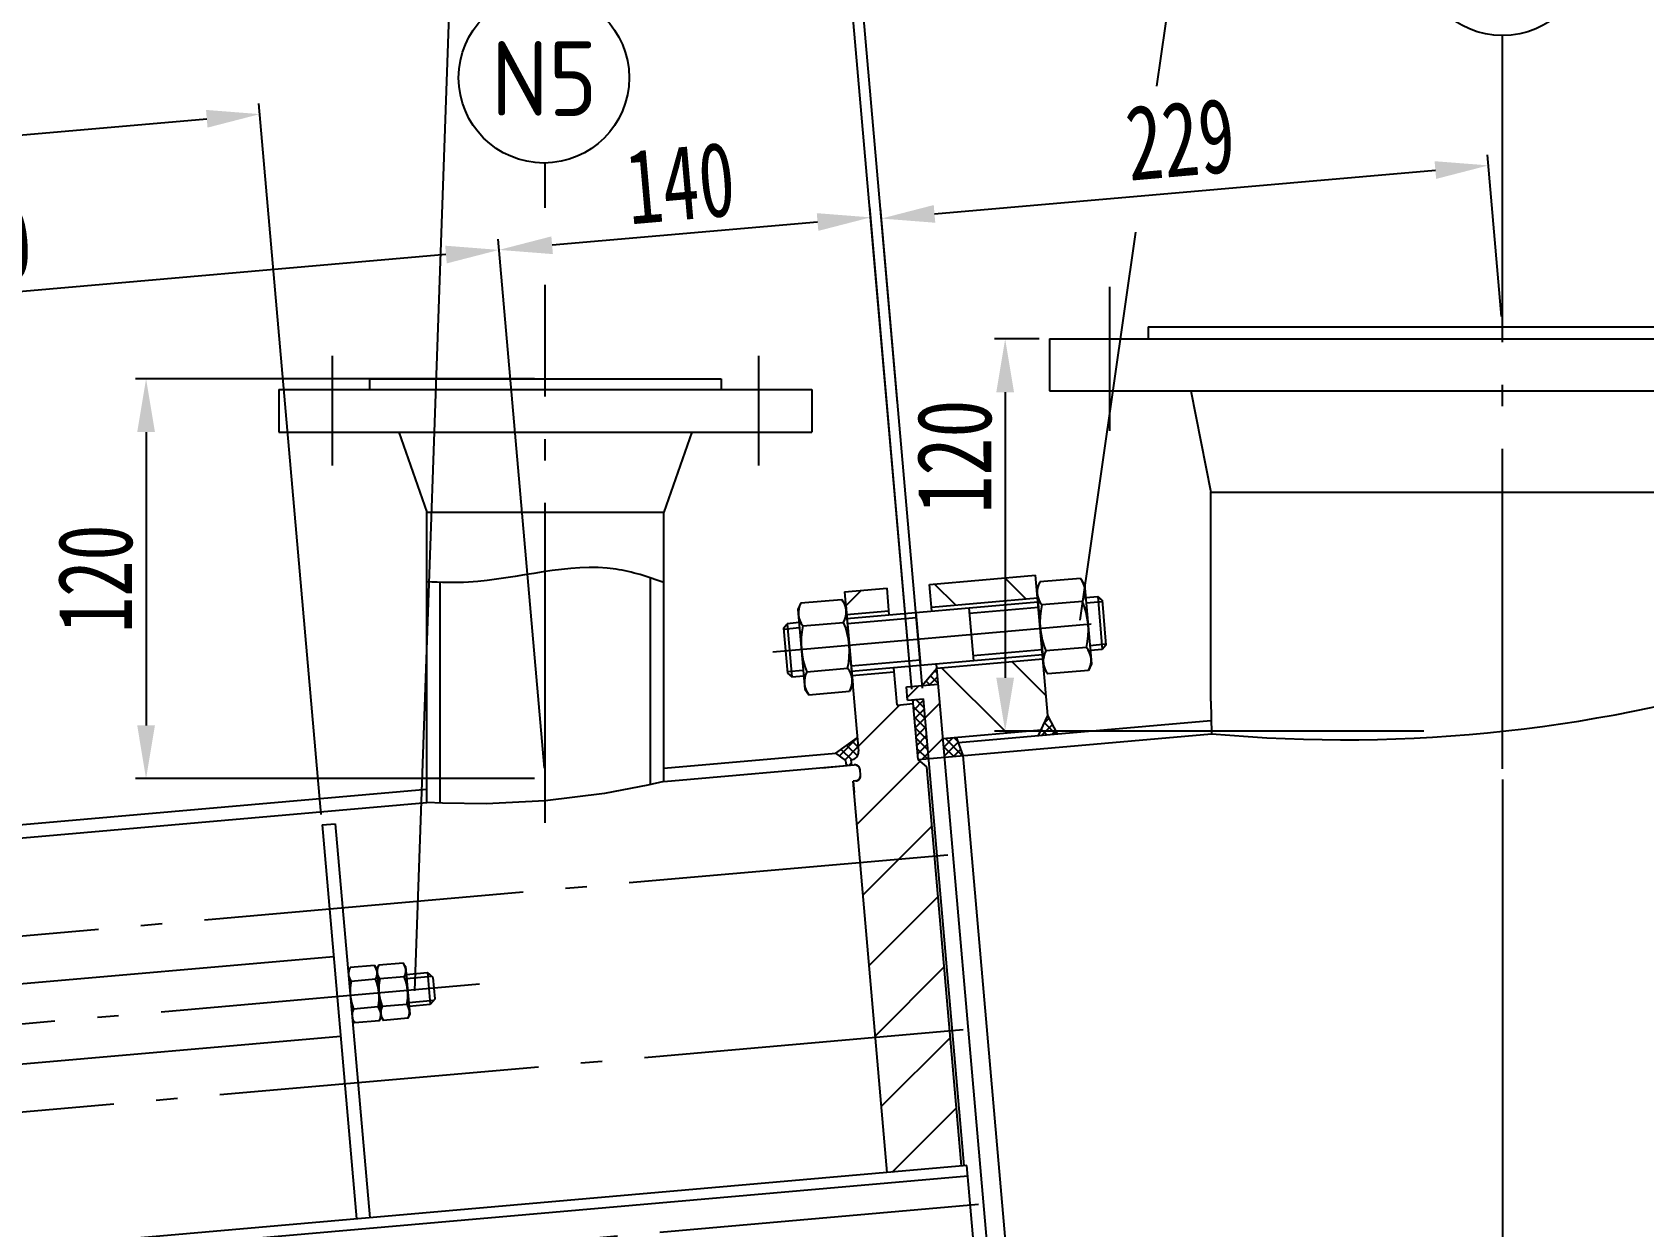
# Model space of a CAD drawing. Extents: x 3752 to 5058, y 2005 to 3221.
# Drawn here: x 4068.6 to 4144.2, y 3104.2 to 3160.2 of the extents above; entities that cross this region are included whole.
import ezdxf
from ezdxf.enums import TextEntityAlignment as Align

# ---------------------------------------------------------------- set-up
doc = ezdxf.new("R2010")
doc.units = 0
doc.linetypes.add('CENTER', pattern=[20, 15, -2, 1, -2])
doc.layers.get('0').update_dxf_attribs({"linetype": 'CONTINUOUS'})
doc.layers.get('Defpoints').update_dxf_attribs({"linetype": 'CONTINUOUS'})
for name, color, linetype in [('1', 7, 'CONTINUOUS'), ('2', 1, 'CONTINUOUS'), ('3', 2, 'CENTER'), ('pbz', 7, 'CONTINUOUS')]:
    doc.layers.add(name, color=color, linetype=linetype)
doc.styles.add('ACISOTS', font='isocp.shx', dxfattribs={"height": 1, "bigfont": 'gbcbig.shx'})
doc.styles.add('HZ5', font='GungsuhChe.ttf', dxfattribs={"width": 0.75})
doc.dimstyles.new('8', dxfattribs={"dimtxt": 3.5, "dimasz": 2.5, "dimexe": 0.5, "dimexo": 0.5, "dimtad": 1, "dimdec": 0, "dimlfac": 8, "dimzin": 0, "dimdsep": 46, "dimtxsty": 'HZ5', "dimcen": 0, "dimadec": 0, "dimazin": 0, "dimtfac": 0.8571428571428571, "dimtdec": 0, "dimtmove": 0, "dimatfit": 0, "dimfxl": 0, "dimtvp": 1.5, "dimtolj": 1, "dimtzin": 0, "dimarcsym": 0})
pattern_1 = [(45, (0, 0), (-0.2245064030267288, 0.2245064030267289), []), (135, (0, 0), (-0.2245064030267289, -0.2245064030267288), [])]

# ---------------------------------------------------------------- blocks, each defined once
blk = doc.blocks.new('*D23')
at = {"layer": '1', "color": 0, "lineweight": -2}
for p, q in [((3911.709246143834, 3118.80228106554), (3909.730652569851, 3141.417709102063)), ((3907.283743695997, 3140.701722396148), (3894.831309969849, 3139.612275611802)), ((3894.466492114489, 3115.097879665381), (3892.297245353246, 3139.892483603979))]:
    blk.add_line(p, q, dxfattribs=at)
at = {"layer": '1', "color": 0}
for points in [[(3907.247428803185, 3141.116803520353), (3907.320058588808, 3140.286641271943), (3909.774230441225, 3140.919611753017)], [(3894.794995077038, 3140.027356736007), (3894.867624862661, 3139.197194487597), (3892.34082322462, 3139.394386254933)]]:
    blk.add_solid(points, dxfattribs=at)
at = {"layer": 'Defpoints', "color": 0}
for p in [(3892.34082322462, 3139.394386254933), (3911.752824015207, 3118.304183716495), (3894.510069985862, 3114.599782316335)]:
    blk.add_point(p, dxfattribs=at)
at = {"layer": '1', "color": 0, "insert": (3900.850531943897, 3142.522961411943), "char_height": 3.5, "attachment_point": 5, "rotation": 4.999999999999739, "style": 'HZ5'}
blk.add_mtext('\\A1;140', dxfattribs=at)
blk = doc.blocks.new('*D24')
at = {"layer": '1', "color": 0, "lineweight": -2}
for p, q in [((3894.466492114488, 3115.097879665382), (3892.297245353246, 3139.892483603978)), ((3889.850336479391, 3139.176496898062), (3846.266818437877, 3135.363433152853)), ((3845.902000582516, 3110.849037206433), (3843.732753821274, 3135.64364114503))]:
    blk.add_line(p, q, dxfattribs=at)
at = {"layer": '1', "color": 0}
for points in [[(3889.81402158658, 3139.591578022267), (3889.886651372203, 3138.761415773858), (3892.34082322462, 3139.394386254932)], [(3846.230503545065, 3135.778514277058), (3846.303133330689, 3134.948352028648), (3843.776331692648, 3135.145543795983)]]:
    blk.add_solid(points, dxfattribs=at)
at = {"layer": 'Defpoints', "color": 0}
for p in [(3843.776331692648, 3135.145543795983), (3894.510069985862, 3114.599782316336), (3845.94557845389, 3110.350939857387)]:
    blk.add_point(p, dxfattribs=at)
at = {"layer": '1', "color": 0, "insert": (3867.851582569608, 3139.635927433426), "char_height": 3.5, "attachment_point": 5, "rotation": 4.999999999999739, "style": 'HZ5'}
blk.add_mtext('\\A1;390', dxfattribs=at)
blk = doc.blocks.new('*D26')
at = {"layer": '1', "color": 0, "lineweight": -2}
for p, q in [((3883.990868125697, 3112.926606526072), (3881.07462874556, 3146.259375168412)), ((3691.841213979505, 3129.201686697311), (3878.627719871706, 3145.543388462496)), ((3693.64462843336, 3079.904282052008), (3689.307149362901, 3129.481894689488))]:
    blk.add_line(p, q, dxfattribs=at)
at = {"layer": '1', "color": 0}
for points in [[(3878.591404978894, 3145.958469586701), (3878.664034764517, 3145.128307338292), (3881.118206616934, 3145.761277819365)], [(3691.804899086693, 3129.616767821516), (3691.877528872316, 3128.786605573106), (3689.350727234275, 3128.983797340442)]]:
    blk.add_solid(points, dxfattribs=at)
at = {"layer": 'Defpoints', "color": 0}
for p in [(3881.118206616934, 3145.761277819365), (3884.034445997071, 3112.428509177026), (3693.688206304734, 3079.406184702962)]:
    blk.add_point(p, dxfattribs=at)
at = {"layer": '1', "color": 0, "insert": (3785.027472036579, 3139.738499987871), "char_height": 3.5, "attachment_point": 5, "rotation": 4.999999999999739, "style": 'HZ5'}
blk.add_mtext('\\A1;220x7(=1540)', dxfattribs=at)
blk = doc.blocks.new('*D27')
at = {"layer": '1', "color": 0, "lineweight": -2}
for p, q in [((4137.550195114643, 3146.889046612419), (4136.887354503822, 3154.465349462498)), ((4110.94117673535, 3151.693443127156), (4134.440445629967, 3153.749362756582)), ((4110.377105155451, 3129.456527673718), (4108.407112118746, 3151.973651119333))]:
    blk.add_line(p, q, dxfattribs=at)
at = {"layer": '1', "color": 0}
for points in [[(4134.404130737155, 3154.164443880787), (4134.476760522778, 3153.334281632377), (4136.930932375197, 3153.967252113452)], [(4110.904861842539, 3152.108524251361), (4110.977491628161, 3151.278362002951), (4108.450689990121, 3151.475553770287)]]:
    blk.add_solid(points, dxfattribs=at)
at = {"layer": 'Defpoints', "color": 0}
for p in [(4136.930932375197, 3153.967252113452), (4137.593772986017, 3146.390949263373), (4110.420683026825, 3128.958430324672)]:
    blk.add_point(p, dxfattribs=at)
at = {"layer": '1', "color": 0, "insert": (4122.475342818643, 3155.184217612151), "char_height": 3.5, "attachment_point": 5, "rotation": 4.999999999999739, "style": 'HZ5'}
blk.add_mtext('\\A1;229', dxfattribs=at)
blk = doc.blocks.new('*D28')
at = {"layer": '1', "color": 0, "lineweight": -2}
for p, q in [((4154.151276384225, 3131.090415516853), (4150.533443153815, 3172.442438563104)), ((4109.483989728905, 3168.349166825717), (4148.08653427996, 3171.726451857189)), ((4109.208497575649, 3142.813773432255), (4106.949925112302, 3168.629374817894))]:
    blk.add_line(p, q, dxfattribs=at)
at = {"layer": '1', "color": 0}
for points in [[(4148.050219387148, 3172.141532981394), (4148.122849172772, 3171.311370732984), (4150.577021025189, 3171.944341214058)], [(4109.447674836093, 3168.764247949922), (4109.520304621717, 3167.934085701513), (4106.993502983675, 3168.131277468848)]]:
    blk.add_solid(points, dxfattribs=at)
at = {"layer": 'Defpoints', "color": 0}
for p in [(4150.577021025189, 3171.944341214058), (4109.252075447022, 3142.315676083209), (4154.194854255598, 3130.592318167807)]:
    blk.add_point(p, dxfattribs=at)
at = {"layer": '1', "color": 0, "insert": (4128.571653671513, 3172.479363759032), "char_height": 3.5, "attachment_point": 5, "rotation": 4.999999999999739, "style": 'HZ5'}
blk.add_mtext('\\A1;350', dxfattribs=at)
blk = doc.blocks.new('*D37')
at = {"layer": '1', "color": 0, "lineweight": -2}
for p, q in [((3911.709246143834, 3118.80228106554), (3908.267099833642, 3158.146193424792)), ((3662.997733299923, 3136.185994424137), (3905.820190959787, 3157.430206718877)), ((3663.905814993512, 3097.122290057061), (3660.46366868332, 3136.466202416313))]:
    blk.add_line(p, q, dxfattribs=at)
at = {"layer": '1', "color": 0}
for points in [[(3905.783876066975, 3157.845287843082), (3905.856505852598, 3157.015125594673), (3908.310677705016, 3157.648096075746)], [(3662.961418407112, 3136.601075548341), (3663.034048192735, 3135.770913299932), (3660.507246554694, 3135.968105067268)]]:
    blk.add_solid(points, dxfattribs=at)
at = {"layer": 'Defpoints', "color": 0}
for p in [(3908.310677705016, 3157.648096075746), (3911.752824015207, 3118.304183716495), (3663.949392864886, 3096.624192708016)]:
    blk.add_point(p, dxfattribs=at)
at = {"layer": '1', "color": 0, "insert": (3784.201967240829, 3149.174062979475), "char_height": 3.5, "attachment_point": 5, "rotation": 4.999999999999739, "style": 'HZ5'}
blk.add_mtext('\\A1;1992', dxfattribs=at)
blk = doc.blocks.new('xhbzcir')
at = {"color": 0, "const_width": 0.5}
blk.add_lwpolyline([(-0.25, 0, 1), (0.25, 0, 1)], format="xyb", close=True, dxfattribs=at)
blk = doc.blocks.new('*D128')
at = {"layer": '1', "color": 0, "lineweight": -2}
for p, q in [((4137.593772986018, 3125.171224639731), (4137.593772986018, 2965.762932191953)), ((4088.843772986019, 2966.710819295993), (4088.843772986019, 2965.762932191953)), ((4091.343772986019, 2966.262932191953), (4135.093772986018, 2966.262932191953))]:
    blk.add_line(p, q, dxfattribs=at)
at = {"layer": '1', "color": 0}
for points in [[(4091.343772986019, 2966.67959885862), (4091.343772986019, 2965.846265525287), (4088.843772986019, 2966.262932191953)], [(4135.093772986018, 2966.67959885862), (4135.093772986018, 2965.846265525287), (4137.593772986018, 2966.262932191953)]]:
    blk.add_solid(points, dxfattribs=at)
at = {"layer": 'Defpoints', "color": 0}
for p in [(4137.593772986018, 3125.671224639731), (4088.843772986019, 2967.210819295993), (4137.593772986018, 2966.262932191953)]:
    blk.add_point(p, dxfattribs=at)
at = {"layer": '1', "color": 0, "insert": (4113.218772986018, 2968.713812950761), "char_height": 3.5, "attachment_point": 5, "style": 'HZ5'}
blk.add_mtext('\\A1;390', dxfattribs=at)
blk = doc.blocks.new('*D175')
at = {"layer": '1', "color": 0, "lineweight": -2}
for p, q in [((4092.179831648435, 3143.960451053139), (4073.449425427136, 3143.960451053139)), ((4073.949425427136, 3141.460451053139), (4073.949425427136, 3127.71045105314)), ((4092.179831648435, 3125.21045105314), (4073.449425427136, 3125.21045105314))]:
    blk.add_line(p, q, dxfattribs=at)
at = {"layer": '1', "color": 0}
for points in [[(4073.53275876047, 3141.460451053139), (4074.366092093803, 3141.460451053139), (4073.949425427136, 3143.960451053139)], [(4073.53275876047, 3127.71045105314), (4074.366092093803, 3127.71045105314), (4073.949425427136, 3125.21045105314)]]:
    blk.add_solid(points, dxfattribs=at)
at = {"layer": 'Defpoints', "color": 0}
for p in [(4092.679831648435, 3143.960451053139), (4073.949425427136, 3125.21045105314), (4092.679831648435, 3125.21045105314)]:
    blk.add_point(p, dxfattribs=at)
at = {"layer": '1', "color": 0, "insert": (4071.574425427135, 3134.58545105314), "char_height": 3.5, "attachment_point": 5, "rotation": 90, "style": 'HZ5'}
blk.add_mtext('\\A1;120', dxfattribs=at)
blk = doc.blocks.new('n1')
at = {"layer": '2'}
for p, q in [((3595.455542657814, 2875.960435461209), (3628.705542657815, 2875.96043546121)), ((3595.455542657815, 2875.960435461209), (3595.455542657815, 2875.397935461209)), ((3628.705542657815, 2875.960435461209), (3628.705542657815, 2875.397935461209)), ((3590.830542657815, 2875.397935461209), (3633.330542657815, 2875.397935461209)), ((3590.830542657815, 2875.397935461209), (3590.830542657815, 2872.960435461209)), ((3633.330542657815, 2875.397935461209), (3633.330542657815, 2872.960435461209)), ((3590.830542657815, 2872.960435461209), (3633.330542657815, 2872.960435461209)), ((3597.455542657815, 2872.960435461209), (3598.393042657815, 2868.210435461209)), ((3626.705542657815, 2872.960435461209), (3625.768042657815, 2868.210435461209)), ((3598.393042657814, 2868.210435461209), (3625.768042657814, 2868.210435461209)), ((3598.393042657814, 2858.41868951069), (3598.393042657814, 2868.210435461209)), ((3625.768042657814, 2858.41868951069), (3625.768042657814, 2868.210435461209))]:
    blk.add_line(p, q, dxfattribs=at)
at = {"layer": '3'}
for p, q in [((3593.643042657815, 2877.835435461209), (3593.643042657815, 2871.085435461209)), ((3630.518042657815, 2877.835435461209), (3630.518042657815, 2871.085435461209))]:
    blk.add_line(p, q, dxfattribs=at)
blk = doc.blocks.new('*D179')
at = {"layer": '1', "color": 0, "lineweight": -2}
for p, q in [((4115.84377298602, 3145.828449263373), (4113.756759391295, 3145.828449263373)), ((4114.256759391295, 3143.328449263373), (4114.256759391295, 3129.944487871616)), ((4133.893856970352, 3127.444487871616), (4113.756759391295, 3127.444487871616))]:
    blk.add_line(p, q, dxfattribs=at)
at = {"layer": '1', "color": 0}
for points in [[(4113.840092724628, 3143.328449263373), (4114.673426057962, 3143.328449263373), (4114.256759391295, 3145.828449263373)], [(4113.840092724628, 3129.944487871616), (4114.673426057962, 3129.944487871616), (4114.256759391295, 3127.444487871616)]]:
    blk.add_solid(points, dxfattribs=at)
at = {"layer": 'Defpoints', "color": 0}
for p in [(4116.34377298602, 3145.828449263373), (4114.256759391295, 3127.444487871616), (4134.393856970352, 3127.444487871616)]:
    blk.add_point(p, dxfattribs=at)
at = {"layer": '1', "color": 0, "insert": (4111.881759391295, 3140.310045749164), "char_height": 3.5, "attachment_point": 5, "rotation": 90, "style": 'HZ5'}
blk.add_mtext('\\A1;{\\f宋体|b0|i0|c134|p54;120}', dxfattribs=at)

msp = doc.modelspace()

# ---------------------------------------------------------------- hatches: boundary and pattern name
at = {"layer": '1'}
h = msp.add_hatch(dxfattribs=at)
h.set_pattern_fill('ANSI31', color=256, scale=0.8, style=0)
h.set_pattern_definition([(45, (0, 0), (-1.79605122421383, 1.796051224213831), [])])
h.paths.add_polyline_path([(4112.663463265194, 3103.323334896521), (4109.05225748461, 3103.00739532906), (4109.605891796356, 3096.679326189186), (4113.21709757694, 3096.995265756646)])
h.paths.add_polyline_path([(4111.65847058088, 3113.376239686397), (4108.17178913756, 3113.071194586781), (4108.725423449308, 3106.743125446905), (4112.212104892628, 3107.048170546522)])
h.paths.add_polyline_path([(4110.941419251483, 3121.572173885194), (4107.454737808161, 3121.267128785577), (4108.17178913756, 3113.07119458678), (4111.658470580881, 3113.376239686396)])
h.paths.add_polyline_path([(4110.573967619574, 3125.772165256657), (4110.167711204253, 3126.113054864914), (4109.938927379541, 3128.728065947403), (4109.191781355972, 3128.662699140344), (4109.055600507929, 3130.219253356111), (4107.063211111746, 3130.044941870616), (4107.101341749198, 3129.609106690201), (4107.373703444646, 3126.49599825853, -0.4142135618064153), (4107.032813837031, 3126.089741843349), (4107.054602772761, 3125.840693168317), (4107.179127109377, 3125.851587636104, -0.414213563132817), (4107.449964720233, 3125.624327897325), (4107.471753655876, 3125.375279223311, -0.4142135623729802), (4107.244493917041, 3125.1044416131), (4107.119969579131, 3125.0935471452), (4107.16587285273, 3124.568870327089), (4107.45473780763, 3121.267128785531), (4110.941419251482, 3121.572173885194)])
h.paths.add_polyline_path([(4108.712424770861, 3134.141769979847), (4106.720035374043, 3133.967458494296), (4106.812638350711, 3132.909001627574), (4108.805027747531, 3133.083313113125)])
h = msp.add_hatch(dxfattribs=at)
h.set_pattern_fill('ANSI31', color=256, scale=0.8, angle=90, style=0)
h.set_pattern_definition([(135, (0, 0), (-1.796051224213831, -1.79605122421383), [])])
h.paths.add_polyline_path([(4116.028963394571, 3130.829343555345), (4111.047989904117, 3130.393564841606), (4111.336693301969, 3127.093669904178), (4115.944093780639, 3127.496765214386), (4116.261057476945, 3128.176496054664)])
h.paths.add_polyline_path([(4115.685787657501, 3134.751860179082), (4110.704814167043, 3134.316081465342), (4110.797417143713, 3133.25762459862), (4115.778390634171, 3133.693403312359)])
h = msp.add_hatch(dxfattribs=at)
h.set_pattern_fill('ANSI37', color=256, scale=0.1, style=0)
h.set_pattern_definition(pattern_1)
h.paths.add_polyline_path([(4111.047989904117, 3130.393564841612), (4110.366210687604, 3129.581052010977), (4111.113356711176, 3129.646418818038)])
h = msp.add_hatch(dxfattribs=at)
h.set_pattern_fill('ANSI31', color=256, scale=0.4, style=0)
h.set_pattern_definition([(45, (0, 0), (-0.8980256121069152, 0.8980256121069154), [])])
h.paths.add_polyline_path([(4111.113356711176, 3129.646418818038), (4109.619064664035, 3129.515685203916), (4109.673537003251, 3128.893063517609), (4110.420683026826, 3128.95843032467), (4110.665808553302, 3126.156632736288), (4111.412954576871, 3126.221999543349)])
h = msp.add_hatch(dxfattribs=at)
h.set_pattern_fill('ANSI37', color=256, scale=0.1, style=0)
h.set_pattern_definition(pattern_1)
h.paths.add_polyline_path([(4110.167711204253, 3126.113054864914), (4110.665808553304, 3126.156632736288), (4110.420683026826, 3128.958430324671), (4109.922585677777, 3128.914852453296)])
h = msp.add_hatch(dxfattribs=at)
h.set_pattern_fill('ANSI37', color=256, scale=0.1, style=0)
h.set_pattern_definition(pattern_1)
h.paths.add_polyline_path([(4115.82209439705, 3127.235136691982), (4116.706824091594, 3127.312540510539), (4116.261057476944, 3128.176496054662)])
h.paths.add_polyline_path([(4111.974800293544, 3127.149497032057), (4111.336693301968, 3127.093669904178), (4111.412954576872, 3126.221999543349), (4112.284624937698, 3126.298260818253)])
h = msp.add_hatch(dxfattribs=at)
h.set_pattern_fill('ANSI37', color=256, scale=0.1, style=0)
h.set_pattern_definition(pattern_1)
h.paths.add_polyline_path([(4107.373703444685, 3126.495998258085), (4107.319231105457, 3127.118619944539), (4106.305874780087, 3126.40257535587), (4106.783765162507, 3126.067952907662), (4106.805554098239, 3125.81890423263), (4107.054602772761, 3125.840693168317), (4107.032813837075, 3126.08974184284, 0.414213561856775)])

# ---------------------------------------------------------------- linework, layer by layer
at = {"layer": '1', "color": 1, "linetype": 'Continuous'}
for p, q in [((4106.828980053111, 3132.722215121737), (4115.794732335937, 3133.506616806467)), ((4118.036170406644, 3133.702717227649), (4118.59652992432, 3133.751742332946)), ((4104.587541982405, 3132.526114700554), (4104.027182464728, 3132.477089595259)), ((4116.012621692807, 3131.016130061237), (4107.04686940998, 3130.231728376507)), ((4118.814419281189, 3131.261255587715), (4118.254059763512, 3131.21223048242)), ((4104.245071821597, 3129.98660285003), (4104.805431339274, 3130.035627955326)), ((4087.509564635709, 3114.890908291511), (4087.422408892963, 3115.887102989603))]:
    msp.add_line(p, q, dxfattribs=at)
at = {"layer": '1'}
for p, q in [((4118.05795934233, 3133.453668553126), (4118.805105365899, 3133.519035360187)), ((4110.088401757595, 3132.756422611145), (4106.850768988797, 3132.473166447214)), ((4112.578888502825, 3132.974311968014), (4115.816521271624, 3133.257568131944)), ((4104.609330918091, 3132.277066026032), (4103.862184894522, 3132.211699218971)), ((4112.75319998832, 3130.981922571831), (4115.990832757118, 3131.26517873576)), ((4118.232270827825, 3131.461279156943), (4118.979416851395, 3131.526645964004)), ((4104.783642403588, 3130.284676629848), (4104.036496380018, 3130.219309822788)), ((4110.262713243092, 3130.764033214961), (4107.025080474293, 3130.48077705103)), ((4086.171718286427, 3115.840420479798), (4087.354699490411, 3115.943917924311)), ((4086.269768497018, 3114.719701444445), (4087.452749701001, 3114.823198888959))]:
    msp.add_line(p, q, dxfattribs=at)
at = {"layer": '1', "color": 1, "linetype": 'Continuous'}
msp.add_lwpolyline([(4098.242331648434, 3125.069719345538), (4097.497097956985, 3124.900845087148), (4095.461081648434, 3124.514503473034), (4092.679831648435, 3124.166632286908), (4089.898581648434, 3124.027847782172), (4087.862565339883, 3124.057932704781), (4087.117331648436, 3124.096407963812)], dxfattribs=at)
at = {"layer": '1'}
for centre in [(4137.593772986018, 3164.055510170775), (4092.614889475384, 3158.079977312622)]:
    msp.add_circle(centre, 4, dxfattribs=at)
at = {"layer": '1', "color": 1, "linetype": 'Continuous'}
msp.add_arc((4130.19699035499, 3195.825751903715), 68.79371859916452, 264.7778096593586, 287.8277807578326, dxfattribs=at)
at = {"layer": '1'}
msp.add_open_spline([(4098.242331648432, 3134.408450929339), (4097.503945725269, 3134.674186086303), (4094.545852748116, 3135.641598268026), (4090.743918728102, 3134.324168825787), (4087.771724747007, 3134.404322350151), (4087.117331648434, 3134.43853980753)], degree=3, knots=[4.166358408739301, 4.166358408739301, 4.166358408739301, 4.166358408739301, 22.74192479702031, 78.37658597529952, 94.1042695686109, 94.1042695686109, 94.1042695686109, 94.1042695686109], dxfattribs=at)
at = {"layer": '2'}
for p, q in [((4084.429831648434, 3143.960451053139), (4100.929831648434, 3143.960451053139)), ((4084.429831648435, 3143.960451053139), (4084.429831648435, 3143.460451053139)), ((4100.929831648435, 3143.960451053139), (4100.929831648435, 3143.460451053139)), ((4080.179831648435, 3143.460451053139), (4105.179831648435, 3143.460451053139)), ((4080.179831648435, 3143.460451053139), (4080.179831648435, 3141.460451053139)), ((4105.179831648435, 3143.460451053139), (4105.179831648435, 3141.460451053139)), ((4080.179831648435, 3141.460451053139), (4105.179831648435, 3141.460451053139)), ((4085.804831648435, 3141.460451053139), (4087.117331648435, 3137.710451053139)), ((4099.554831648435, 3141.460451053139), (4098.242331648435, 3137.710451053139)), ((4087.117331648434, 3124.096407963812), (4087.117331648434, 3137.710451053139)), ((4087.117331648434, 3137.710451053139), (4098.242331648433, 3137.710451053139)), ((4098.242331648434, 3125.069719345537), (4098.242331648433, 3137.710451053139)), ((4087.742331648434, 3124.064140183692), (4087.742331648435, 3134.412129555122)), ((4097.617331648435, 3124.928090736009), (4097.617331648434, 3134.625156964134)), ((4106.720035374043, 3133.967458494296), (4108.712424770862, 3134.141769979847)), ((4108.821369449295, 3132.896526607232), (4108.712424770862, 3134.141769979847)), ((4110.704814167043, 3134.316081465342), (4115.685787657501, 3134.751860179082)), ((4110.813758845478, 3133.070838092728), (4110.704814167043, 3134.316081465342)), ((4116.261057476945, 3128.176496054662), (4115.685787657501, 3134.751860179082)), ((4115.881810274144, 3134.432794042313), (4115.740259996718, 3134.129238492774)), ((4115.740259996718, 3134.129238492774), (4116.067094032024, 3130.39350837493)), ((4117.789586388778, 3134.599702824888), (4115.881810274144, 3134.432794042313)), ((4117.789586388778, 3134.599702824888), (4117.981698067425, 3134.325338913957)), ((4117.981698067425, 3134.325338913957), (4118.30853210273, 3130.589608796114)), ((4104.674619920612, 3133.4522919364), (4104.533069643187, 3133.148736386862)), ((4104.674619920612, 3133.4522919364), (4106.582396035246, 3133.619200718976)), ((4106.582396035246, 3133.619200718976), (4106.774507713893, 3133.344836808044)), ((4106.720035374043, 3133.967458494296), (4107.373703444684, 3126.495998258098)), ((4106.774507713893, 3133.344836808044), (4107.101341749198, 3129.609106690201)), ((4110.797417143713, 3133.25762459862), (4115.778390634171, 3133.693403312359)), ((4117.88393524791, 3133.52129043031), (4115.976159133274, 3133.354381647734)), ((4118.799658131978, 3133.581297528819), (4118.59652992432, 3133.751742332946)), ((4118.59652992432, 3133.751742332946), (4118.814419281189, 3131.261255587715)), ((4118.799658131978, 3133.581297528819), (4118.984864085316, 3131.464383795373)), ((4104.533069643187, 3133.148736386862), (4104.859903678492, 3129.413006269018)), ((4104.768968779744, 3132.373879541822), (4106.676744894376, 3132.540788324398)), ((4106.812638351346, 3132.90900162763), (4108.805027747531, 3133.083313113125)), ((4110.06661282191, 3133.005471285668), (4110.284502178779, 3130.514984540438)), ((4112.557099567139, 3133.223360642537), (4112.774988924008, 3130.732873897306)), ((4103.856737660601, 3132.273961387603), (4104.027182464728, 3132.477089595259)), ((4103.856737660601, 3132.273961387603), (4104.04194361394, 3130.157047654156)), ((4104.027182464728, 3132.477089595259), (4104.245071821597, 3129.98660285003)), ((4118.072632966173, 3131.364465641152), (4116.164856851538, 3131.197556858576)), ((4118.984864085316, 3131.464383795373), (4118.814419281189, 3131.261255587715)), ((4104.957666498008, 3130.217054752664), (4106.865442612641, 3130.38396353524)), ((4109.191781355971, 3128.662699140343), (4109.039258806164, 3130.406039862003)), ((4110.366210687604, 3129.581052010977), (4111.047989904111, 3130.393564841606)), ((4118.330941657468, 3047.149045382318), (4111.031648202351, 3130.580351347502)), ((4111.047989904113, 3130.393564841606), (4116.028963394569, 3130.829343555345)), ((4116.067094032024, 3130.39350837493), (4116.25920571067, 3130.119144463999)), ((4118.166981825305, 3130.286053246575), (4116.25920571067, 3130.119144463999)), ((4118.30853210273, 3130.589608796114), (4118.166981825305, 3130.286053246575)), ((4104.04194361394, 3130.157047654156), (4104.245071821597, 3129.98660285003)), ((4107.101341749198, 3129.609106690201), (4106.959791471773, 3129.305551140663)), ((4107.063211111746, 3130.044941870616), (4109.055600507929, 3130.219253356111)), ((4109.619064664035, 3129.515685203916), (4111.113356711175, 3129.646418818038)), ((4109.673537003252, 3128.893063517609), (4109.619064664035, 3129.515685203916)), ((4104.859903678492, 3129.413006269018), (4105.052015357139, 3129.138642358086)), ((4105.052015357139, 3129.138642358086), (4106.959791471773, 3129.305551140663)), ((4109.673537003252, 3128.893063517609), (4110.420683026821, 3128.95843032467)), ((4110.167711204253, 3126.113054864913), (4109.922585677777, 3128.914852453296)), ((4112.33662922989, 3107.059065014365), (4110.420683026826, 3128.958430324673)), ((4123.906272986018, 3128.849203312854), (4123.935504829674, 3127.317580728904)), ((4109.191781355971, 3128.662699140343), (4109.93892737954, 3128.728065947404)), ((4115.822094397049, 3127.235136691978), (4116.261057476944, 3128.176496054662)), ((4116.706824091596, 3127.312540510536), (4116.261057476944, 3128.176496054662)), ((4110.167711204257, 3126.113054864915), (4123.935504829671, 3127.317580728904)), ((4111.336693301965, 3127.093669904178), (4115.944093780638, 3127.496765214386)), ((4112.063321620449, 3126.906286685259), (4123.906272986018, 3127.942410672435)), ((4106.305874779487, 3126.402575355306), (4107.319231105467, 3127.118619944405)), ((4106.305874780094, 3126.402575355875), (4107.319231106067, 3127.11861994497)), ((4112.284624937699, 3126.298260818251), (4111.974800293544, 3127.149497032058)), ((4098.242331648434, 3125.697106744002), (4106.305874780094, 3126.402575355875)), ((4098.242331648434, 3125.069719345537), (4107.179127109978, 3125.851587636673)), ((4105.673493290297, 3125.719861745516), (4107.179127109377, 3125.851587636104)), ((4106.783765161907, 3126.067952907097), (4106.305874779487, 3126.402575355306)), ((4106.783765162507, 3126.067952907662), (4106.305874780087, 3126.40257535587)), ((4106.805554097593, 3125.818904232574), (4106.783765161907, 3126.067952907097)), ((4106.805554098194, 3125.818904233139), (4106.783765162507, 3126.067952907662)), ((4107.054602772116, 3125.840693168261), (4107.032813836429, 3126.089741842783)), ((4107.054602772717, 3125.840693168826), (4107.032813837031, 3126.089741843349)), ((4110.57396761957, 3125.77216525666), (4110.167711204253, 3126.113054864913)), ((4112.212104892628, 3107.048170546521), (4110.573967619573, 3125.772165256661)), ((4114.44620238632, 3101.591317524082), (4112.284624937703, 3126.298260818254)), ((4107.244493916437, 3125.104441612535), (4107.119969579176, 3125.093547144692)), ((4107.244493917039, 3125.1044416131), (4107.11996957978, 3125.093547145257)), ((4108.725423449308, 3106.743125446905), (4107.11996957978, 3125.093547145257)), ((4107.119969579176, 3125.093547144692), (4107.16587285273, 3124.568870327089)), ((4107.471753655274, 3125.375279222745), (4107.449964719586, 3125.624327897268)), ((4107.471753655876, 3125.37527922331), (4107.449964720188, 3125.624327897834)), ((4047.677840116462, 3121.273286958002), (4087.117331648434, 3124.723795362277)), ((3865.352864148212, 3104.69453108468), (4087.117331648434, 3124.096407963812)), ((4082.204207659644, 3123.03917791383), (4082.826829345951, 3123.093650253048)), ((4082.204207659644, 3123.03917791383), (4083.820555997014, 3104.564231878213)), ((4082.826829345951, 3123.093650253048), (4084.443177683322, 3104.618704217431)), ((4082.744979002915, 3116.858133176409), (4028.576892294177, 3112.119039664504)), ((4083.517897662739, 3116.34759282178), (4083.432967496284, 3116.165459492057)), ((4083.432967496284, 3116.165459492057), (4083.629067917465, 3113.924021421351)), ((4084.662563331519, 3116.447738091325), (4083.517897662739, 3116.34759282178)), ((4084.662563331519, 3116.447738091325), (4084.777830338707, 3116.283119744766)), ((4084.862760505162, 3116.465253074489), (4084.777830338707, 3116.283119744766)), ((4084.777830338707, 3116.283119744766), (4084.973930759889, 3114.04168167406)), ((4084.777830338707, 3116.283119744766), (4084.973930759889, 3114.04168167406)), ((4086.007426173942, 3116.565398344035), (4084.862760505162, 3116.465253074489)), ((4086.064035489421, 3115.918350907288), (4084.919369820641, 3115.818205637742)), ((4086.007426173942, 3116.565398344035), (4086.122693181132, 3116.400779997476)), ((4086.122693181132, 3116.400779997476), (4086.318793602313, 3114.159341926769)), ((4086.155376584661, 3116.027206985691), (4087.151571282753, 3116.114362728439)), ((4087.151571282753, 3116.114362728439), (4087.282304896874, 3114.620070681301)), ((4087.422408892963, 3115.887102989603), (4087.151571282753, 3116.114362728439)), ((4084.719172646997, 3115.800690654579), (4083.574506978216, 3115.700545385032)), ((4084.832391277955, 3114.506595781084), (4083.687725609175, 3114.406450511539)), ((4086.177254120379, 3114.624256033794), (4085.032588451599, 3114.524110764247)), ((4087.282304896874, 3114.620070681301), (4086.286110198783, 3114.532914938554)), ((4087.509564635709, 3114.890908291511), (4087.282304896874, 3114.620070681301)), ((4083.629067917465, 3113.924021421351), (4083.744334924654, 3113.759403074791)), ((4084.889000593435, 3113.859548344337), (4083.744334924654, 3113.759403074791)), ((4084.973930759889, 3114.04168167406), (4084.889000593435, 3113.859548344337)), ((4084.973930759889, 3114.04168167406), (4085.089197767077, 3113.8770633275)), ((4086.233863435858, 3113.977208597047), (4085.089197767077, 3113.8770633275)), ((4086.318793602313, 3114.159341926769), (4086.233863435858, 3113.977208597047)), ((4083.071813038218, 3113.122403058565), (4028.90372632948, 3108.38330954666)), ((4112.461153567151, 3107.069959482209), (3863.412479044214, 3085.281023795294)), ((4112.787987602455, 3103.334229364363), (4112.461153567151, 3107.069959482208)), ((4112.504731438526, 3106.571862133163), (3863.456056915587, 3084.782926446248))]:
    msp.add_line(p, q, dxfattribs=at)
for centre, radius, start, end in [((4116.71694012739, 3133.962525011957), 0.958433530658717, 150.6157525319708, 219.3842474680382), ((4117.048805394666, 3133.991559460663), 0.958433530658717, 330.6157525319708, 39.38424746803821), ((4105.509749773858, 3132.982022906046), 0.958433530658717, 150.6157525319708, 219.3842474680382), ((4105.841615041133, 3133.011057354751), 0.958433530658717, 330.6157525319708, 39.38424746803821), ((4119.47257615418, 3132.573611649853), 3.582531754730702, 167.4120462260144, 202.5879537739965), ((4114.576215945269, 3132.145235639034), 3.582531754730702, 347.4120462260144, 22.58795377399656), ((4103.369025591739, 3131.164733533122), 3.582531754730702, 347.4120462260144, 22.58795377399656), ((4108.265385800647, 3131.593109543941), 3.582531754730702, 167.4120462260144, 202.5879537739965), ((4116.999986704785, 3130.727287828223), 0.958433530658686, 150.6157525319708, 219.3842474680382), ((4117.33185197206, 3130.756322276928), 0.958433530658686, 330.6157525319708, 39.38424746803821), ((4106.124661618529, 3129.775820171016), 0.958433530658686, 330.6157525319708, 39.38424746803821), ((4105.792796351252, 3129.746785722311), 0.958433530658686, 150.6157525319708, 219.3842474680382), ((4107.0001304329, 3126.463314854568), 0.3749999999999073, 274.9999999999241, 4.999999999924059), ((4107.0001304335, 3126.463314855133), 0.375, 274.9999999999783, 5.000000000006468), ((4107.200916045063, 3125.602538961582), 0.2499999999999382, 4.999999999924059, 94.9999999999241), ((4107.200916045666, 3125.602538962147), 0.25, 5.000000000032425, 94.99999999997824), ((4107.22270498075, 3125.353490287058), 0.2499999999999382, 274.9999999999241, 4.999999999924059), ((4107.222704981353, 3125.353490287624), 0.25, 274.9999999999783, 5.000000000032425), ((4084.018975574685, 3116.065431403568), 0.5750601183951733, 150.6157525319658, 219.3842474680339), ((4084.21809473505, 3116.082852072791), 0.5750601183951733, 330.6157525319688, 39.38424746804068), ((4085.363838417107, 3116.183091656277), 0.5750601183951733, 150.6157525319658, 219.3842474680339), ((4085.562957577475, 3116.2005123255), 0.5750601183951733, 330.6157525319688, 39.38424746804068), ((4084.079403907838, 3115.092718032522), 2.149519052838048, 347.4120462260065, 22.5879537739964), ((4085.67235719076, 3115.232083386305), 2.149519052838048, 167.4120462260033, 202.5879537739963), ((4082.734541065412, 3114.975057779814), 2.149519052838048, 347.4120462260065, 22.5879537739964), ((4087.017220033183, 3115.349743639013), 2.149519052838048, 167.4120462260033, 202.5879537739963), ((4084.188803521122, 3114.124289093327), 0.5750601183951585, 150.6157525319658, 219.3842474680407), ((4084.387922681487, 3114.141709762549), 0.5750601183951585, 330.6157525319659, 39.38424746804068), ((4085.533666363545, 3114.241949346036), 0.5750601183951585, 150.6157525319658, 219.3842474680407), ((4085.732785523912, 3114.259370015259), 0.5750601183951585, 330.6157525319659, 39.38424746804068)]:
    msp.add_arc(centre, radius, start, end, dxfattribs=at)
at = {"layer": '3'}
for p, q in [((4137.593772986018, 3125.671224639731), (4137.593772986018, 3160.055510170775)), ((4092.679831648435, 3151.980387074912), (4092.679831648435, 3154.080504533097)), ((4092.679831648435, 3123.137338530224), (4092.679831648435, 3148.366189908026)), ((4082.679831648435, 3145.037530974646), (4082.679831648435, 3139.897888788204)), ((4102.679831648435, 3145.037530974646), (4102.679831648435, 3139.897888788204)), ((4103.350175023343, 3131.163084322086), (4119.683832588885, 3132.592094192986)), ((4111.564040937788, 3121.626646224411), (3861.768220391283, 3099.772343730431)), ((4089.594655513938, 3115.575240024549), (3863.92299444872, 3095.831528002278)), ((4112.281092267189, 3113.430712025614), (3862.485271720683, 3091.576409531639)), ((4112.998143596586, 3105.234777826817), (3863.202323050082, 3083.380475332842))]:
    msp.add_line(p, q, dxfattribs=at)
at = {"layer": 'pbz', "color": 0, "linetype": 'Continuous'}
for p, q in [((4086.552318224153, 3115.256054838767), (4088.949338643463, 3183.318777529592)), ((4121.368514574696, 3157.689720571518), (4125.045662765699, 3183.318777529592)), ((4117.773898717091, 3132.635899030595), (4120.384353543755, 3150.830296417877))]:
    msp.add_line(p, q, dxfattribs=at)

# ---------------------------------------------------------------- block references
at = {"layer": '1'}
msp.add_blockref('n1', (525.5132303282044, 270.4305138021637), dxfattribs=at)
at = {"layer": 'pbz', "color": 0, "linetype": 'Continuous', "xscale": 0.01, "yscale": 0.01, "zscale": 0.01}
for p in [(4117.773898717091, 3132.635899030595), (4086.552318224153, 3115.256054838767)]:
    msp.add_blockref('xhbzcir', p, dxfattribs=at)

# ---------------------------------------------------------------- texts
at = {"layer": '1', "style": 'ACISOTS'}
msp.add_text('N5', height=3.5, dxfattribs=at).set_placement((4092.627844294992, 3158.043043167212), align=Align.MIDDLE)

# ---------------------------------------------------------------- dimensions: what is measured, and where the dimension line sits
at = {"layer": '1'}
for base, p1, p2, picture, middle in [((4150.577021025189, 3171.944341214058), (4109.252075447023, 3142.315676083209), (4154.194854255599, 3130.592318167807), '*D28', (4128.571653671513, 3172.479363759032)), ((4136.930932375197, 3153.967252113452), (4110.420683026826, 3128.958430324673), (4137.593772986018, 3146.390949263373), '*D27', (4122.475342818643, 3155.184217612151))]:
    dim = msp.add_linear_dim(base=base, p1=p1, p2=p2, angle=4.999999999999744, dimstyle='8', override={"dimtxsty": 'ACISOTS'}, dxfattribs=at)
    dim.commit()
    dim.dimension.update_dxf_attribs({"geometry": picture, "text_midpoint": middle})
for base, p1, p2, text, picture, middle in [((4106.480439367587, 3168.25876481255), (3862.119154527458, 3107.23486144482), (4109.92258567778, 3128.914852453299), '1992', '*D37', (3982.371728903401, 3159.784731716279)), ((4079.287968279506, 3156.371946556169), (3891.857967967306, 3090.016853439766), (4082.204207659644, 3123.03917791383), '220x7(=<>)', '*D26', (3983.197233699151, 3150.349168724675))]:
    dim = msp.add_linear_dim(base=base, p1=p1, p2=p2, angle=4.999999999999744, text=text, dimstyle='8', override={"dimtxsty": 'ACISOTS'}, dxfattribs=at)
    dim.commit()
    dim.dimension.update_dxf_attribs({"geometry": picture, "text_midpoint": middle, "insert": (198.1697616625715, 10.61066873680375)})
for base, p1, p2, picture, middle in [((4090.510584887191, 3150.005054991737), (4109.92258567778, 3128.914852453299), (4092.679831648435, 3125.210451053139), '*D23', (4099.020293606468, 3153.133630148747)), ((4041.946093355219, 3145.756212532787), (4092.679831648435, 3125.210451053139), (4044.115340116462, 3120.961608594191), '*D24', (4066.02134423218, 3150.24659617023))]:
    dim = msp.add_linear_dim(base=base, p1=p1, p2=p2, angle=4.999999999999744, dimstyle='8', override={"dimtxsty": 'ACISOTS'}, dxfattribs=at)
    dim.commit()
    dim.dimension.update_dxf_attribs({"geometry": picture, "text_midpoint": middle, "insert": (198.1697616625715, 10.61066873680375)})
dim = msp.add_linear_dim(base=(4114.256759391295, 3127.444487871616), p1=(4116.34377298602, 3145.828449263373), p2=(4134.393856970352, 3127.444487871616), angle=90, text='{\\fËÎÌå|b0|i0|c134|p54;120}', dimstyle='8', override={"dimtxsty": 'ACISOTS'}, dxfattribs=at)
dim.commit()
dim.dimension.update_dxf_attribs({"geometry": '*D179', "text_midpoint": (4114.256759391295, 3140.310045749164), "dimtype": 160})
dim = msp.add_linear_dim(base=(4073.949425427136, 3125.21045105314), p1=(4092.679831648435, 3143.960451053139), p2=(4092.679831648435, 3125.21045105314), angle=90, text='120', dimstyle='8', override={"dimtxsty": 'ACISOTS'}, dxfattribs=at)
dim.commit()
dim.dimension.update_dxf_attribs({"geometry": '*D175', "text_midpoint": (4071.574425427135, 3134.58545105314)})
dim = msp.add_linear_dim(base=(4137.593772986018, 2966.262932191953), p1=(4088.843772986019, 2967.210819295993), p2=(4137.593772986018, 3125.671224639731), dimstyle='8', override={"dimtxsty": 'ACISOTS'}, dxfattribs=at)
dim.commit()
dim.dimension.update_dxf_attribs({"geometry": '*D128', "text_midpoint": (4113.218772986018, 2968.713812950761)})

doc.saveas('drawing.dxf')
